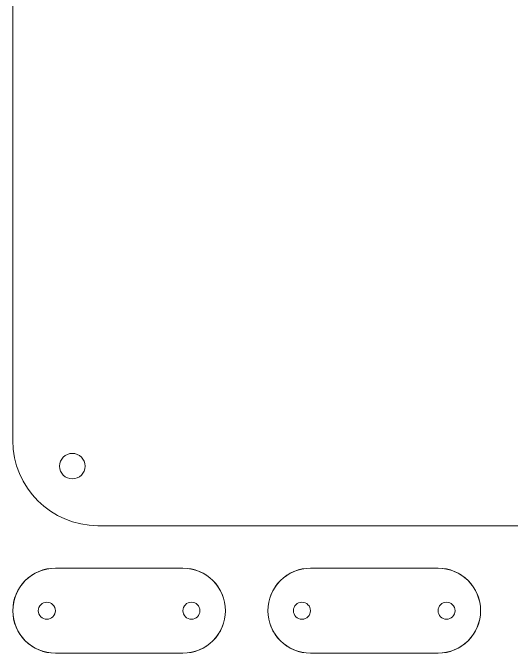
# Model space of a CAD drawing. Header units: inches. Extents: x 5 to 295, y -169 to -10.
# Drawn here: x 155 to 213.6, y -165 to -89.7 of the extents above; entities that cross this region are included whole.
import ezdxf

# ---------------------------------------------------------------- set-up
doc = ezdxf.new("R2010")
doc.units = ezdxf.units.IN
doc.header["$MEASUREMENT"] = 0
doc.layers.add('_U+5716_U+5C64 1', color=7, linetype='Continuous')

# ---------------------------------------------------------------- blocks, each defined once
blk = doc.blocks.new('block 7')
at = {"layer": '_U+5716_U+5C64 1', "true_color": 0x040000}
h = blk.add_hatch(color=178, dxfattribs=at)
h.dxf.hatch_style = 2
edge = h.paths.add_edge_path()
edge.add_spline(control_points=[(205, -155), (205, -155), (190, -155), (190, -155), (187.239, -155), (185, -157.239), (185, -160), (185, -162.761), (187.239, -165), (190, -165), (190, -165), (205, -165), (205, -165), (207.761, -165), (210, -162.761), (210, -160), (210, -157.239), (207.761, -155), (205, -155), (205, -155), (205, -155), (205, -155)], knot_values=[0, 0, 0, 0, 1, 1, 1, 2, 2, 2, 3, 3, 3, 4, 4, 4, 5, 5, 5, 6, 6, 6, 7, 7, 7, 7], degree=3, periodic=1)
edge = h.paths.add_edge_path()
edge.add_spline(control_points=[(205, -155), (206.335, -155), (207.591, -155.52), (208.535, -156.465), (209.48, -157.409), (210, -158.665), (210, -160), (210, -161.335), (209.48, -162.591), (208.535, -163.535), (207.591, -164.48), (206.335, -165), (205, -165), (205, -165), (190, -165), (190, -165), (188.665, -165), (187.409, -164.48), (186.465, -163.535), (185.52, -162.591), (185, -161.335), (185, -160), (185, -158.665), (185.52, -157.409), (186.465, -156.465), (187.409, -155.52), (188.665, -155), (190, -155), (190, -155), (205, -155), (205, -155)], knot_values=[0, 0, 0, 0, 0.352778, 0.352778, 0.352778, 0.705556, 0.705556, 0.705556, 1.058333, 1.058333, 1.058333, 1.411111, 1.411111, 1.411111, 1.763889, 1.763889, 1.763889, 2.116667, 2.116667, 2.116667, 2.469444, 2.469444, 2.469444, 2.822222, 2.822222, 2.822222, 3.175, 3.175, 3.175, 3.527778, 3.527778, 3.527778, 3.527778], degree=3, periodic=0)
edge.add_line((205, -155), (205, -155))
at = {"layer": '_U+5716_U+5C64 1', "lineweight": 0}
for points, knots in [([(205, -155), (206.335, -155), (207.591, -155.52), (208.535, -156.465), (209.48, -157.409), (210, -158.665), (210, -160), (210, -161.335), (209.48, -162.591), (208.535, -163.535), (207.591, -164.48), (206.335, -165), (205, -165), (205, -165), (190, -165), (190, -165), (188.665, -165), (187.409, -164.48), (186.465, -163.535), (185.52, -162.591), (185, -161.335), (185, -160), (185, -158.665), (185.52, -157.409), (186.465, -156.465), (187.409, -155.52), (188.665, -155), (190, -155), (190, -155), (205, -155), (205, -155)], [0, 0, 0, 0, 1, 1, 1, 2, 2, 2, 3, 3, 3, 4, 4, 4, 5, 5, 5, 6, 6, 6, 7, 7, 7, 8, 8, 8, 9, 9, 9, 10, 10, 10, 10]), ([(205, -155), (205, -155), (190, -155), (190, -155), (187.239, -155), (185, -157.239), (185, -160), (185, -162.761), (187.239, -165), (190, -165), (190, -165), (205, -165), (205, -165), (207.761, -165), (210, -162.761), (210, -160), (210, -157.239), (207.761, -155), (205, -155), (205, -155), (205, -155), (205, -155)], [0, 0, 0, 0, 1, 1, 1, 2, 2, 2, 3, 3, 3, 4, 4, 4, 5, 5, 5, 6, 6, 6, 7, 7, 7, 7])]:
    blk.add_open_spline(points, degree=3, knots=knots, dxfattribs=at)
blk = doc.blocks.new('block 8')
at = {"layer": '_U+5716_U+5C64 1', "true_color": 0x040000}
h = blk.add_hatch(color=178, dxfattribs=at)
h.dxf.hatch_style = 2
edge = h.paths.add_edge_path()
edge.add_spline(control_points=[(189, -159), (188.448, -159), (188, -159.448), (188, -160), (188, -160.552), (188.448, -161), (189, -161), (189.552, -161), (190, -160.552), (190, -160), (190, -159.448), (189.552, -159), (189, -159), (189, -159), (189, -159), (189, -159)], knot_values=[0, 0, 0, 0, 1, 1, 1, 2, 2, 2, 3, 3, 3, 4, 4, 4, 5, 5, 5, 5], degree=3, periodic=1)
edge = h.paths.add_edge_path()
edge.add_spline(control_points=[(189, -159), (189.551, -159), (190, -159.449), (190, -160), (190, -160.551), (189.551, -161), (189, -161), (188.449, -161), (188, -160.551), (188, -160), (188, -159.449), (188.449, -159), (189, -159)], knot_values=[0, 0, 0, 0, 0.352778, 0.352778, 0.352778, 0.705556, 0.705556, 0.705556, 1.058333, 1.058333, 1.058333, 1.411111, 1.411111, 1.411111, 1.411111], degree=3, periodic=0)
edge.add_line((189, -159), (189, -159))
at = {"layer": '_U+5716_U+5C64 1', "lineweight": 0}
for points, knots in [([(189, -159), (189.551, -159), (190, -159.449), (190, -160), (190, -160.551), (189.551, -161), (189, -161), (188.449, -161), (188, -160.551), (188, -160), (188, -159.449), (188.449, -159), (189, -159)], [0, 0, 0, 0, 1, 1, 1, 2, 2, 2, 3, 3, 3, 4, 4, 4, 4]), ([(189, -159), (188.448, -159), (188, -159.448), (188, -160), (188, -160.552), (188.448, -161), (189, -161), (189.552, -161), (190, -160.552), (190, -160), (190, -159.448), (189.552, -159), (189, -159), (189, -159), (189, -159), (189, -159)], [0, 0, 0, 0, 1, 1, 1, 2, 2, 2, 3, 3, 3, 4, 4, 4, 5, 5, 5, 5])]:
    blk.add_open_spline(points, degree=3, knots=knots, dxfattribs=at)
blk = doc.blocks.new('block 9')
at = {"layer": '_U+5716_U+5C64 1', "true_color": 0x040000}
h = blk.add_hatch(color=178, dxfattribs=at)
h.dxf.hatch_style = 2
edge = h.paths.add_edge_path()
edge.add_spline(control_points=[(206, -159), (205.448, -159), (205, -159.448), (205, -160), (205, -160.552), (205.448, -161), (206, -161), (206.552, -161), (207, -160.552), (207, -160), (207, -159.448), (206.552, -159), (206, -159), (206, -159), (206, -159), (206, -159)], knot_values=[0, 0, 0, 0, 1, 1, 1, 2, 2, 2, 3, 3, 3, 4, 4, 4, 5, 5, 5, 5], degree=3, periodic=1)
edge = h.paths.add_edge_path()
edge.add_spline(control_points=[(206, -159), (206.551, -159), (207, -159.449), (207, -160), (207, -160.551), (206.551, -161), (206, -161), (205.449, -161), (205, -160.551), (205, -160), (205, -159.449), (205.449, -159), (206, -159)], knot_values=[0, 0, 0, 0, 0.352778, 0.352778, 0.352778, 0.705556, 0.705556, 0.705556, 1.058333, 1.058333, 1.058333, 1.411111, 1.411111, 1.411111, 1.411111], degree=3, periodic=0)
edge.add_line((206, -159), (206, -159))
at = {"layer": '_U+5716_U+5C64 1', "lineweight": 0}
for points, knots in [([(206, -159), (206.551, -159), (207, -159.449), (207, -160), (207, -160.551), (206.551, -161), (206, -161), (205.449, -161), (205, -160.551), (205, -160), (205, -159.449), (205.449, -159), (206, -159)], [0, 0, 0, 0, 1, 1, 1, 2, 2, 2, 3, 3, 3, 4, 4, 4, 4]), ([(206, -159), (205.448, -159), (205, -159.448), (205, -160), (205, -160.552), (205.448, -161), (206, -161), (206.552, -161), (207, -160.552), (207, -160), (207, -159.448), (206.552, -159), (206, -159), (206, -159), (206, -159), (206, -159)], [0, 0, 0, 0, 1, 1, 1, 2, 2, 2, 3, 3, 3, 4, 4, 4, 5, 5, 5, 5])]:
    blk.add_open_spline(points, degree=3, knots=knots, dxfattribs=at)
blk = doc.blocks.new('block 6')
at = {"layer": '_U+5716_U+5C64 1'}
for name in ['block 7', 'block 8', 'block 9']:
    blk.add_blockref(name, (0, 0), dxfattribs=at)
blk = doc.blocks.new('block 11')
at = {"layer": '_U+5716_U+5C64 1', "true_color": 0x040000}
h = blk.add_hatch(color=178, dxfattribs=at)
h.dxf.hatch_style = 2
edge = h.paths.add_edge_path()
edge.add_spline(control_points=[(175, -155), (175, -155), (160, -155), (160, -155), (157.239, -155), (155, -157.239), (155, -160), (155, -162.761), (157.239, -165), (160, -165), (160, -165), (175, -165), (175, -165), (177.761, -165), (180, -162.761), (180, -160), (180, -157.239), (177.761, -155), (175, -155), (175, -155), (175, -155), (175, -155)], knot_values=[0, 0, 0, 0, 1, 1, 1, 2, 2, 2, 3, 3, 3, 4, 4, 4, 5, 5, 5, 6, 6, 6, 7, 7, 7, 7], degree=3, periodic=1)
edge = h.paths.add_edge_path()
edge.add_spline(control_points=[(175, -155), (176.335, -155), (177.591, -155.52), (178.535, -156.465), (179.48, -157.409), (180, -158.665), (180, -160), (180, -161.335), (179.48, -162.591), (178.535, -163.535), (177.591, -164.48), (176.335, -165), (175, -165), (175, -165), (160, -165), (160, -165), (158.665, -165), (157.409, -164.48), (156.465, -163.535), (155.52, -162.591), (155, -161.335), (155, -160), (155, -158.665), (155.52, -157.409), (156.465, -156.465), (157.409, -155.52), (158.665, -155), (160, -155), (160, -155), (175, -155), (175, -155)], knot_values=[0, 0, 0, 0, 0.352778, 0.352778, 0.352778, 0.705556, 0.705556, 0.705556, 1.058333, 1.058333, 1.058333, 1.411111, 1.411111, 1.411111, 1.763889, 1.763889, 1.763889, 2.116667, 2.116667, 2.116667, 2.469444, 2.469444, 2.469444, 2.822222, 2.822222, 2.822222, 3.175, 3.175, 3.175, 3.527778, 3.527778, 3.527778, 3.527778], degree=3, periodic=0)
edge.add_line((175, -155), (175, -155))
at = {"layer": '_U+5716_U+5C64 1', "lineweight": 0}
for points, knots in [([(175, -155), (176.335, -155), (177.591, -155.52), (178.535, -156.465), (179.48, -157.409), (180, -158.665), (180, -160), (180, -161.335), (179.48, -162.591), (178.535, -163.535), (177.591, -164.48), (176.335, -165), (175, -165), (175, -165), (160, -165), (160, -165), (158.665, -165), (157.409, -164.48), (156.465, -163.535), (155.52, -162.591), (155, -161.335), (155, -160), (155, -158.665), (155.52, -157.409), (156.465, -156.465), (157.409, -155.52), (158.665, -155), (160, -155), (160, -155), (175, -155), (175, -155)], [0, 0, 0, 0, 1, 1, 1, 2, 2, 2, 3, 3, 3, 4, 4, 4, 5, 5, 5, 6, 6, 6, 7, 7, 7, 8, 8, 8, 9, 9, 9, 10, 10, 10, 10]), ([(175, -155), (175, -155), (160, -155), (160, -155), (157.239, -155), (155, -157.239), (155, -160), (155, -162.761), (157.239, -165), (160, -165), (160, -165), (175, -165), (175, -165), (177.761, -165), (180, -162.761), (180, -160), (180, -157.239), (177.761, -155), (175, -155), (175, -155), (175, -155), (175, -155)], [0, 0, 0, 0, 1, 1, 1, 2, 2, 2, 3, 3, 3, 4, 4, 4, 5, 5, 5, 6, 6, 6, 7, 7, 7, 7])]:
    blk.add_open_spline(points, degree=3, knots=knots, dxfattribs=at)
blk = doc.blocks.new('block 12')
at = {"layer": '_U+5716_U+5C64 1', "true_color": 0x040000}
h = blk.add_hatch(color=178, dxfattribs=at)
h.dxf.hatch_style = 2
edge = h.paths.add_edge_path()
edge.add_spline(control_points=[(159, -159), (158.448, -159), (158, -159.448), (158, -160), (158, -160.552), (158.448, -161), (159, -161), (159.552, -161), (160, -160.552), (160, -160), (160, -159.448), (159.552, -159), (159, -159), (159, -159), (159, -159), (159, -159)], knot_values=[0, 0, 0, 0, 1, 1, 1, 2, 2, 2, 3, 3, 3, 4, 4, 4, 5, 5, 5, 5], degree=3, periodic=1)
edge = h.paths.add_edge_path()
edge.add_spline(control_points=[(159, -159), (159.551, -159), (160, -159.449), (160, -160), (160, -160.551), (159.551, -161), (159, -161), (158.449, -161), (158, -160.551), (158, -160), (158, -159.449), (158.449, -159), (159, -159)], knot_values=[0, 0, 0, 0, 0.352778, 0.352778, 0.352778, 0.705556, 0.705556, 0.705556, 1.058333, 1.058333, 1.058333, 1.411111, 1.411111, 1.411111, 1.411111], degree=3, periodic=0)
edge.add_line((159, -159), (159, -159))
at = {"layer": '_U+5716_U+5C64 1', "lineweight": 0}
for points, knots in [([(159, -159), (159.551, -159), (160, -159.449), (160, -160), (160, -160.551), (159.551, -161), (159, -161), (158.449, -161), (158, -160.551), (158, -160), (158, -159.449), (158.449, -159), (159, -159)], [0, 0, 0, 0, 1, 1, 1, 2, 2, 2, 3, 3, 3, 4, 4, 4, 4]), ([(159, -159), (158.448, -159), (158, -159.448), (158, -160), (158, -160.552), (158.448, -161), (159, -161), (159.552, -161), (160, -160.552), (160, -160), (160, -159.448), (159.552, -159), (159, -159), (159, -159), (159, -159), (159, -159)], [0, 0, 0, 0, 1, 1, 1, 2, 2, 2, 3, 3, 3, 4, 4, 4, 5, 5, 5, 5])]:
    blk.add_open_spline(points, degree=3, knots=knots, dxfattribs=at)
blk = doc.blocks.new('block 13')
at = {"layer": '_U+5716_U+5C64 1', "true_color": 0x040000}
h = blk.add_hatch(color=178, dxfattribs=at)
h.dxf.hatch_style = 2
edge = h.paths.add_edge_path()
edge.add_spline(control_points=[(176, -159), (175.448, -159), (175, -159.448), (175, -160), (175, -160.552), (175.448, -161), (176, -161), (176.552, -161), (177, -160.552), (177, -160), (177, -159.448), (176.552, -159), (176, -159), (176, -159), (176, -159), (176, -159)], knot_values=[0, 0, 0, 0, 1, 1, 1, 2, 2, 2, 3, 3, 3, 4, 4, 4, 5, 5, 5, 5], degree=3, periodic=1)
edge = h.paths.add_edge_path()
edge.add_spline(control_points=[(176, -159), (176.551, -159), (177, -159.449), (177, -160), (177, -160.551), (176.551, -161), (176, -161), (175.449, -161), (175, -160.551), (175, -160), (175, -159.449), (175.449, -159), (176, -159)], knot_values=[0, 0, 0, 0, 0.352778, 0.352778, 0.352778, 0.705556, 0.705556, 0.705556, 1.058333, 1.058333, 1.058333, 1.411111, 1.411111, 1.411111, 1.411111], degree=3, periodic=0)
edge.add_line((176, -159), (176, -159))
at = {"layer": '_U+5716_U+5C64 1', "lineweight": 0}
for points, knots in [([(176, -159), (176.551, -159), (177, -159.449), (177, -160), (177, -160.551), (176.551, -161), (176, -161), (175.449, -161), (175, -160.551), (175, -160), (175, -159.449), (175.449, -159), (176, -159)], [0, 0, 0, 0, 1, 1, 1, 2, 2, 2, 3, 3, 3, 4, 4, 4, 4]), ([(176, -159), (175.448, -159), (175, -159.448), (175, -160), (175, -160.552), (175.448, -161), (176, -161), (176.552, -161), (177, -160.552), (177, -160), (177, -159.448), (176.552, -159), (176, -159), (176, -159), (176, -159), (176, -159)], [0, 0, 0, 0, 1, 1, 1, 2, 2, 2, 3, 3, 3, 4, 4, 4, 5, 5, 5, 5])]:
    blk.add_open_spline(points, degree=3, knots=knots, dxfattribs=at)
blk = doc.blocks.new('block 10')
at = {"layer": '_U+5716_U+5C64 1'}
for name in ['block 11', 'block 12', 'block 13']:
    blk.add_blockref(name, (0, 0), dxfattribs=at)

msp = doc.modelspace()

# ---------------------------------------------------------------- linework, layer by layer
at = {"layer": '_U+5716_U+5C64 1', "lineweight": 0}
for points, knots in [([(285, -150), (285, -150), (165, -150), (165, -150), (159.5, -150), (155, -145.5), (155, -140), (155, -140), (155, -20), (155, -20), (155, -14.5), (159.5, -10), (165, -10), (165, -10), (285, -10), (285, -10), (290.5, -10), (295, -14.5), (295, -20), (295, -20), (295, -140), (295, -140), (295, -145.5), (290.5, -150), (285, -150)], [0, 0, 0, 0, 1, 1, 1, 2, 2, 2, 3, 3, 3, 4, 4, 4, 5, 5, 5, 6, 6, 6, 7, 7, 7, 8, 8, 8, 8]), ([(163.5, -143), (163.5, -143.828), (162.828, -144.5), (162, -144.5), (161.172, -144.5), (160.5, -143.828), (160.5, -143), (160.5, -142.172), (161.172, -141.5), (162, -141.5), (162.828, -141.5), (163.5, -142.172), (163.5, -143)], [0, 0, 0, 0, 1, 1, 1, 2, 2, 2, 3, 3, 3, 4, 4, 4, 4])]:
    msp.add_open_spline(points, degree=3, knots=knots, dxfattribs=at)

# ---------------------------------------------------------------- block references
at = {"layer": '_U+5716_U+5C64 1'}
for name in ['block 10', 'block 6']:
    msp.add_blockref(name, (0, 0), dxfattribs=at)

doc.saveas('drawing.dxf')
